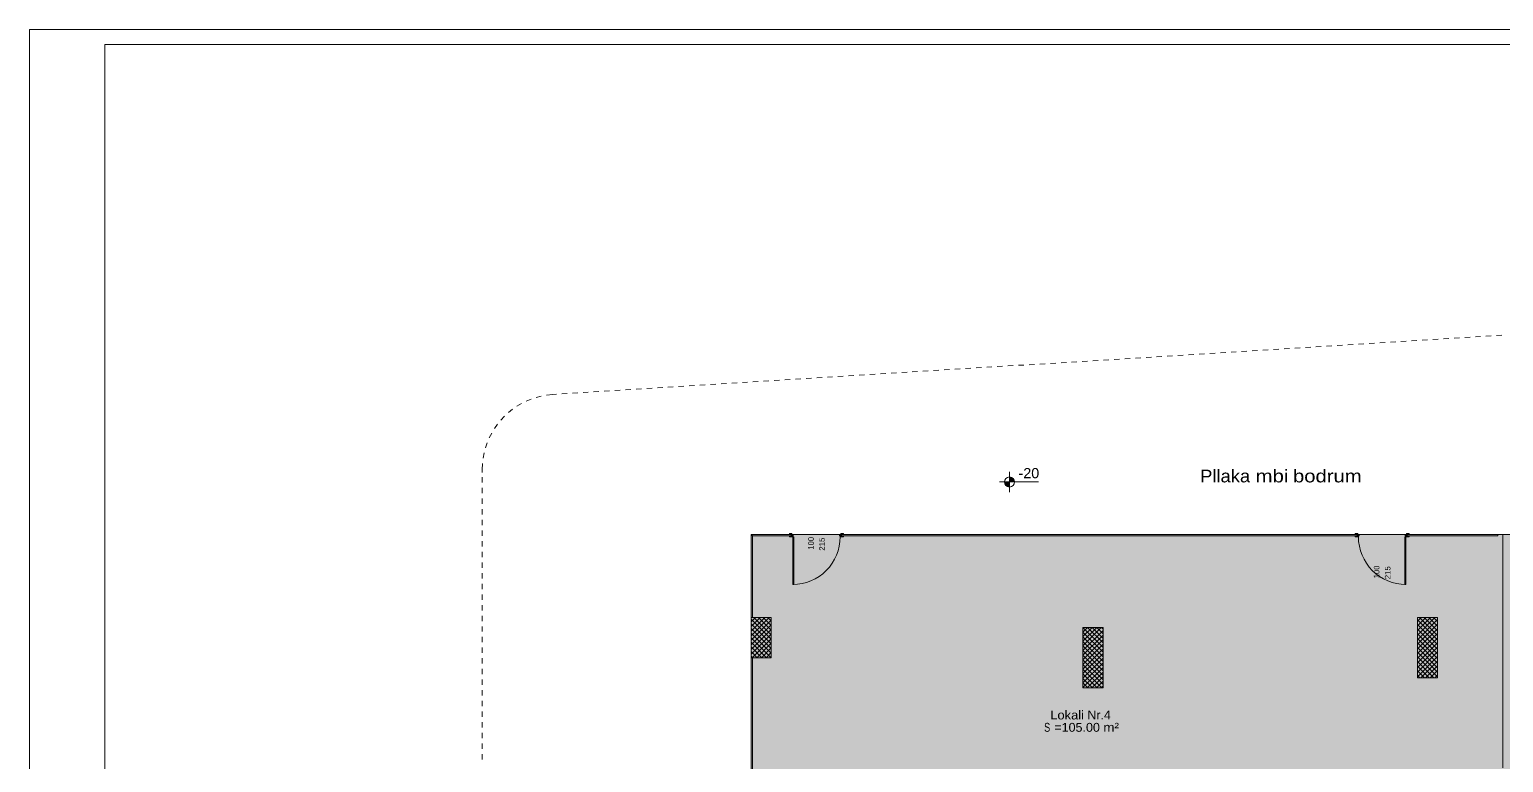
# Model space of a CAD drawing. Header units: metres. Extents: x 312 to 313.4, y 204 to 204.42.
# Drawn here: x 312.0033 to 312.3119, y 204.2648 to 204.4182 of the extents above; entities that cross this region are included whole.
import ezdxf

# ---------------------------------------------------------------- set-up
doc = ezdxf.new("R2010")
doc.units = ezdxf.units.M
for name, color, linetype, true_color in [('PDF_2D Drafting - General', 7, 'Continuous', 0x999999), ('PDF_A - Dimensionimi', 7, 'Continuous', 0x999999), ('PDF_A - Fleta', 7, 'Continuous', 0x6a6a6a), ('PDF_A - Muret', 7, 'Continuous', 0xaaaaaa), ('PDF_A - Ndertesa 1- Pllaka meskatit 28 cm', 7, 'Continuous', 0xaaaaaa), ('PDF_A - Shtyllat', 7, 'Continuous', 0x999999)]:
    doc.layers.add(name, color=color, linetype=linetype, true_color=true_color)
doc.styles.add('PDF Arial', font='arial.ttf')

# ---------------------------------------------------------------- blocks, each defined once
blk = doc.blocks.new('perdhesa')
at = {"layer": 'PDF_2D Drafting - General', "true_color": 0xfafafa, "transparency": 33554559}
blk.add_hatch(color=7, dxfattribs=at).paths.add_polyline_path([(-0.2008442411383839, 0.2557481571577398), (-0.2008442411383839, 0.1799600398549615), (-0.2876853659484482, 0.1799600398549615), (-0.2876853659484482, 0.1864840602407014), (-0.3603174851060658, 0.1864840602407014), (-0.3603174851060658, 0.2557481571577398)])
at = {"layer": 'PDF_A - Dimensionimi', "transparency": 33554559}
for points in [[(-0.3062203887688497, 0.266728473150323), (-0.3062203887688497, 0.2656758888200841), (-0.3066234003451882, 0.2657559872901345), (-0.306965390667699, 0.2659841818023949), (-0.3071934129251872, 0.2663256768924498), (-0.3072734037360192, 0.266728473150323)], [(-0.3062203887688497, 0.266728473150323), (-0.3062203887688497, 0.2677810790123942), (-0.3058183891893123, 0.2677009590105115), (-0.3054763773349123, 0.2674727860300834), (-0.3052483981411456, 0.2671312694081962), (-0.3051683857984813, 0.266728473150323)]]:
    blk.add_hatch(color=256, dxfattribs=at).paths.add_polyline_path(points)
at = {"layer": 'PDF_A - Muret', "true_color": 0xffffff, "transparency": 33554559}
for points in [[(-0.3518964659545532, 0.2557481571577398), (-0.3514754537543467, 0.2557481571577398), (-0.3514754537543467, 0.2554331677710877), (-0.3516014688876794, 0.2554331677710877), (-0.3516014688876794, 0.2552221772044163), (-0.3518964659545532, 0.2552221772044163)], [(-0.3417914410658227, 0.2557481571577398), (-0.3413704503973918, 0.2557481571577398), (-0.3413704503973918, 0.2552221772044163), (-0.3416644569993537, 0.2552221772044163), (-0.3416644569993537, 0.2554331677710877), (-0.3417914410658227, 0.2554331677710877)], [(-0.2330542905768311, 0.2557481571577398), (-0.2330542905768311, 0.2554331677710877), (-0.2331802949442476, 0.2554331677710877), (-0.2331802949442476, 0.2552221772044163), (-0.2334752812452621, 0.2552221772044163), (-0.2334752812452621, 0.2557481571577398)], [(-0.2229492226243792, 0.2557481571577398), (-0.2229492226243792, 0.2552221772044163), (-0.2232432615240896, 0.2552221772044163), (-0.2232432615240896, 0.2554331677710877), (-0.2233702563564748, 0.2554331677710877), (-0.2233702563564748, 0.2557481571577398)]]:
    blk.add_hatch(color=7, dxfattribs=at).paths.add_polyline_path(points)
at = {"layer": 'PDF_2D Drafting - General', "lineweight": 9}
for points in [[(-0.3603174851060658, 0.1864840602407014), (-0.3603174851060658, 0.2557481571577398)], [(-0.3603174851060658, 0.2557481571577398), (-0.2008442411383839, 0.2557481571577398)]]:
    blk.add_lwpolyline(points, dxfattribs=at)
at = {"layer": 'PDF_A - Dimensionimi', "lineweight": 5}
for points in [[(-0.3062203887688497, 0.264623175298766), (-0.3062203887688497, 0.2688337925337407)], [(-0.3083263971713563, 0.266728473150323), (-0.3041153923631441, 0.266728473150323)], [(-0.3041153923631441, 0.266728473150323), (-0.3001453935160043, 0.266728473150323)]]:
    blk.add_lwpolyline(points, dxfattribs=at)
blk.add_ellipse((-0.3062210030440156, 0.2667284913451908), major_axis=(2.152857981497906e-06, 0.001052808060874361), ratio=0.9998504838569432, dxfattribs=at)
at = {"layer": 'PDF_A - Fleta', "color": 253, "lineweight": 5, "true_color": 0x999999}
for points in [[(-0.5113703689986551, 0.3614137574045913), (0.0761951579027027, 0.3614137574045913)], [(-0.5113703689986551, -0.05530430357629257), (-0.5113703689986551, 0.3614137574045913)], [(-0.4955808857560555, 0.358255853690963), (0.0729901425082744, 0.358255853690963)], [(-0.4955808857560555, -0.05214631373524981), (-0.4955808857560555, 0.358255853690963)]]:
    blk.add_lwpolyline(points, dxfattribs=at)
at = {"layer": 'PDF_A - Muret', "lineweight": 18}
for points in [[(-0.3603174851060658, 0.2557481571577398), (-0.3600014729566396, 0.2557481571577398)], [(-0.3603174851060658, 0.2557481571577398), (-0.3603174851060658, 0.2383801389014479)], [(-0.3518964659545532, 0.2557481571577398), (-0.3600014729566396, 0.2557481571577398)], [(-0.3600014729566396, 0.2383801389014479), (-0.3600014729566396, 0.2554331677710877)], [(-0.3600014729566396, 0.2554331677710877), (-0.3518964659545532, 0.2554331677710877)], [(-0.3518964659545532, 0.2557481571577398), (-0.352285460298674, 0.2557481571577398)], [(-0.3518964659545532, 0.2557481571577398), (-0.352285460298674, 0.2557481571577398)], [(-0.3518964659545532, 0.2557481571577398), (-0.352285460298674, 0.2557481571577398)], [(-0.3518964659545532, 0.2554331677710877), (-0.352285460298674, 0.2554331677710877)], [(-0.3518964659545532, 0.2554331677710877), (-0.352285460298674, 0.2554331677710877)], [(-0.3518964659545532, 0.2554331677710877), (-0.352285460298674, 0.2554331677710877)], [(-0.3518964659545532, 0.2557481571577398), (-0.3518964659545532, 0.2554331677710877)], [(-0.3518964659545532, 0.2557481571577398), (-0.3518964659545532, 0.2554331677710877)], [(-0.3518964659545532, 0.2557481571577398), (-0.3518964659545532, 0.2554331677710877)], [(-0.3413704503973918, 0.2557481571577398), (-0.3409804332906106, 0.2557481571577398)], [(-0.3413704503973918, 0.2557481571577398), (-0.3413704503973918, 0.2554331677710877)], [(-0.2334752812452621, 0.2557481571577398), (-0.3413704503973918, 0.2557481571577398)], [(-0.3413704503973918, 0.2557481571577398), (-0.3413704503973918, 0.2554331677710877)], [(-0.3413704503973918, 0.2557481571577398), (-0.3413704503973918, 0.2554331677710877)], [(-0.3413704503973918, 0.2557481571577398), (-0.3409804332906106, 0.2557481571577398)], [(-0.3413704503973918, 0.2557481571577398), (-0.3409804332906106, 0.2557481571577398)], [(-0.3413704503973918, 0.2554331677710877), (-0.3409804332906106, 0.2554331677710877)], [(-0.3413704503973918, 0.2554331677710877), (-0.2334752812452621, 0.2554331677710877)], [(-0.3413704503973918, 0.2554331677710877), (-0.3409804332906106, 0.2554331677710877)], [(-0.3413704503973918, 0.2554331677710877), (-0.3409804332906106, 0.2554331677710877)], [(-0.2334752812452621, 0.2557481571577398), (-0.2338642755893261, 0.2557481571577398)], [(-0.2334752812452621, 0.2557481571577398), (-0.2338642755893261, 0.2557481571577398)], [(-0.2334752812452621, 0.2557481571577398), (-0.2338642755893261, 0.2557481571577398)], [(-0.2334752812452621, 0.2554331677710877), (-0.2338642755893261, 0.2554331677710877)], [(-0.2334752812452621, 0.2554331677710877), (-0.2338642755893261, 0.2554331677710877)], [(-0.2334752812452621, 0.2554331677710877), (-0.2338642755893261, 0.2554331677710877)], [(-0.2334752812452621, 0.2557481571577398), (-0.2334752812452621, 0.2554331677710877)], [(-0.2334752812452621, 0.2557481571577398), (-0.2334752812452621, 0.2554331677710877)], [(-0.2334752812452621, 0.2557481571577398), (-0.2334752812452621, 0.2554331677710877)], [(-0.2229492226243792, 0.2557481571577398), (-0.2225592378153465, 0.2557481571577398)], [(-0.2229492226243792, 0.2557481571577398), (-0.2229492226243792, 0.2554331677710877)], [(-0.2040022309793699, 0.2557481571577398), (-0.2229492226243792, 0.2557481571577398)], [(-0.2229492226243792, 0.2557481571577398), (-0.2229492226243792, 0.2554331677710877)], [(-0.2229492226243792, 0.2557481571577398), (-0.2229492226243792, 0.2554331677710877)], [(-0.2229492226243792, 0.2557481571577398), (-0.2225592378153465, 0.2557481571577398)], [(-0.2229492226243792, 0.2557481571577398), (-0.2225592378153465, 0.2557481571577398)], [(-0.2229492226243792, 0.2554331677710877), (-0.2225592378153465, 0.2554331677710877)], [(-0.2229492226243792, 0.2554331677710877), (-0.2040022309793699, 0.2554331677710877)], [(-0.2229492226243792, 0.2554331677710877), (-0.2225592378153465, 0.2554331677710877)], [(-0.2229492226243792, 0.2554331677710877), (-0.2225592378153465, 0.2554331677710877)], [(-0.2040022309793699, 0.2554331677710877), (-0.2040022309793699, 0.2557481571577398)], [(-0.2029502064771691, 0.2557481571577398), (-0.2029502064771691, 0.2069070815148564)], [(-0.2008442411383839, 0.2557481571577398), (-0.2029502064771691, 0.2557481571577398)], [(-0.3603174851060658, 0.2299591197499922), (-0.3603174851060658, 0.200169077635735)], [(-0.3600014729566396, 0.200169077635735), (-0.3600014729566396, 0.2299591197499922)]]:
    blk.add_lwpolyline(points, dxfattribs=at)
at = {"layer": 'PDF_A - Muret', "lineweight": 13}
for points in [[(-0.351759469579406, 0.2559481664825682), (-0.352285460298674, 0.2559481664825682)], [(-0.352285460298674, 0.2559481664825682), (-0.352285460298674, 0.2557481571577398)], [(-0.352285460298674, 0.2557481571577398), (-0.351759469579406, 0.2557481571577398)], [(-0.351759469579406, 0.2554331677710877), (-0.352285460298674, 0.2554331677710877)], [(-0.352285460298674, 0.2554331677710877), (-0.352285460298674, 0.2552331584462593)], [(-0.352285460298674, 0.2552331584462593), (-0.351759469579406, 0.2552331584462593)], [(-0.3518964659545532, 0.2557481571577398), (-0.3518964659545532, 0.2552221772044163)], [(-0.3514754537543467, 0.2557481571577398), (-0.3518964659545532, 0.2557481571577398)], [(-0.3518964659545532, 0.2552221772044163), (-0.3516014688876794, 0.2552221772044163)], [(-0.351759469579406, 0.2557481571577398), (-0.351759469579406, 0.2559481664825682)], [(-0.351759469579406, 0.2552331584462593), (-0.351759469579406, 0.2554331677710877)], [(-0.3516014688876794, 0.2552221772044163), (-0.3516014688876794, 0.2554331677710877)], [(-0.3516014688876794, 0.2554331677710877), (-0.3514754537543467, 0.2554331677710877)], [(-0.3516014688876794, 0.2541691407053861), (-0.3516014688876794, 0.2552221772044163)], [(-0.3516014688876794, 0.2552221772044163), (-0.3513914580200321, 0.2552221772044163)], [(-0.3516014688876794, 0.2463381372195954), (-0.3516014688876794, 0.2541691407053861)], [(-0.3516014688876794, 0.2541691407053861), (-0.3514964580708693, 0.2541691407053861)], [(-0.3513914580200321, 0.2541691407053861), (-0.3516014688876794, 0.2541691407053861)], [(-0.3514964580708693, 0.2541691407053861), (-0.3514964580708693, 0.2463381372195954)], [(-0.3514964580708693, 0.2463381372195954), (-0.3514964580708693, 0.2541691407053861)], [(-0.3514964580708693, 0.2541691407053861), (-0.3513914580200321, 0.2541691407053861)], [(-0.3514964580708693, 0.2463381372195954), (-0.3514964580708693, 0.2541691407053861)], [(-0.3514754537543467, 0.2554331677710877), (-0.3514754537543467, 0.2557481571577398)], [(-0.3513914580200321, 0.2552221772044163), (-0.3513914580200321, 0.2541691407053861)], [(-0.3513914580200321, 0.2541691407053861), (-0.3513914580200321, 0.2463381372195954)], [(-0.3417914410658227, 0.2557481571577398), (-0.3417914410658227, 0.2554331677710877)], [(-0.3413704503973918, 0.2557481571577398), (-0.3417914410658227, 0.2557481571577398)], [(-0.3417914410658227, 0.2554331677710877), (-0.3416644569993537, 0.2554331677710877)], [(-0.3416644569993537, 0.2554331677710877), (-0.3416644569993537, 0.2552221772044163)], [(-0.3416644569993537, 0.2552221772044163), (-0.3413704503973918, 0.2552221772044163)], [(-0.3409804332906106, 0.2559481664825682), (-0.3415064347757948, 0.2559481664825682)], [(-0.3415064347757948, 0.2559481664825682), (-0.3415064347757948, 0.2557481571577398)], [(-0.3415064347757948, 0.2557481571577398), (-0.3409804332906106, 0.2557481571577398)], [(-0.3409804332906106, 0.2554331677710877), (-0.3415064347757948, 0.2554331677710877)], [(-0.3415064347757948, 0.2554331677710877), (-0.3415064347757948, 0.2552331584462593)], [(-0.3415064347757948, 0.2552331584462593), (-0.3409804332906106, 0.2552331584462593)], [(-0.3413704503973918, 0.2552221772044163), (-0.3413704503973918, 0.2557481571577398)], [(-0.3409804332906106, 0.2557481571577398), (-0.3409804332906106, 0.2559481664825682)], [(-0.3409804332906106, 0.2552331584462593), (-0.3409804332906106, 0.2554331677710877)], [(-0.2338642755893261, 0.2557481571577398), (-0.2338642755893261, 0.2559481664825682)], [(-0.2338642755893261, 0.2559481664825682), (-0.2333383171678065, 0.2559481664825682)], [(-0.2333383171678065, 0.2557481571577398), (-0.2338642755893261, 0.2557481571577398)], [(-0.2338642755893261, 0.2552331584462593), (-0.2338642755893261, 0.2554331677710877)], [(-0.2338642755893261, 0.2554331677710877), (-0.2333383171678065, 0.2554331677710877)], [(-0.2333383171678065, 0.2552331584462593), (-0.2338642755893261, 0.2552331584462593)], [(-0.2334752812452621, 0.2552221772044163), (-0.2334752812452621, 0.2557481571577398)], [(-0.2334752812452621, 0.2557481571577398), (-0.2330542905768311, 0.2557481571577398)], [(-0.2331802949442476, 0.2552221772044163), (-0.2334752812452621, 0.2552221772044163)], [(-0.2333383171678065, 0.2559481664825682), (-0.2333383171678065, 0.2557481571577398)], [(-0.2333383171678065, 0.2554331677710877), (-0.2333383171678065, 0.2552331584462593)], [(-0.2330542905768311, 0.2554331677710877), (-0.2331802949442476, 0.2554331677710877)], [(-0.2331802949442476, 0.2554331677710877), (-0.2331802949442476, 0.2552221772044163)], [(-0.2330542905768311, 0.2557481571577398), (-0.2330542905768311, 0.2554331677710877)], [(-0.2234542736226217, 0.2552221772044163), (-0.2234542736226217, 0.2541691407053861)], [(-0.2232432615240896, 0.2552221772044163), (-0.2234542736226217, 0.2552221772044163)], [(-0.2233492628058684, 0.2541691407053861), (-0.2234542736226217, 0.2541691407053861)], [(-0.2234542736226217, 0.2541691407053861), (-0.2234542736226217, 0.2463381372195954)], [(-0.2234542736226217, 0.2541691407053861), (-0.2232432615240896, 0.2541691407053861)], [(-0.2233702563564748, 0.2554331677710877), (-0.2233702563564748, 0.2557481571577398)], [(-0.2233702563564748, 0.2557481571577398), (-0.2229492226243792, 0.2557481571577398)], [(-0.2232432615240896, 0.2554331677710877), (-0.2233702563564748, 0.2554331677710877)], [(-0.2232432615240896, 0.2541691407053861), (-0.2233492628058684, 0.2541691407053861)], [(-0.2233492628058684, 0.2541691407053861), (-0.2233492628058684, 0.2463381372195954)], [(-0.2233492628058684, 0.2463381372195954), (-0.2233492628058684, 0.2541691407053861)], [(-0.2233492628058684, 0.2463381372195954), (-0.2233492628058684, 0.2541691407053861)], [(-0.2232432615240896, 0.2552221772044163), (-0.2232432615240896, 0.2554331677710877)], [(-0.2229492226243792, 0.2552221772044163), (-0.2232432615240896, 0.2552221772044163)], [(-0.2232432615240896, 0.2541691407053861), (-0.2232432615240896, 0.2552221772044163)], [(-0.2232432615240896, 0.2463381372195954), (-0.2232432615240896, 0.2541691407053861)], [(-0.2230852393005307, 0.2559481664825682), (-0.2225592378153465, 0.2559481664825682)], [(-0.2230852393005307, 0.2557481571577398), (-0.2230852393005307, 0.2559481664825682)], [(-0.2225592378153465, 0.2557481571577398), (-0.2230852393005307, 0.2557481571577398)], [(-0.2230852393005307, 0.2554331677710877), (-0.2225592378153465, 0.2554331677710877)], [(-0.2230852393005307, 0.2552331584462593), (-0.2230852393005307, 0.2554331677710877)], [(-0.2225592378153465, 0.2552331584462593), (-0.2230852393005307, 0.2552331584462593)], [(-0.2229492226243792, 0.2557481571577398), (-0.2229492226243792, 0.2552221772044163)], [(-0.2225592378153465, 0.2559481664825682), (-0.2225592378153465, 0.2557481571577398)], [(-0.2225592378153465, 0.2554331677710877), (-0.2225592378153465, 0.2552331584462593)], [(-0.3514964580708693, 0.2463381372195954), (-0.3516014688876794, 0.2463381372195954)], [(-0.3516014688876794, 0.2452851437842583), (-0.3516014688876794, 0.2463381372195954)], [(-0.3516014688876794, 0.2463381372195954), (-0.3513914580200321, 0.2463381372195954)], [(-0.3513914580200321, 0.2452851437842583), (-0.3516014688876794, 0.2452851437842583)], [(-0.3513914580200321, 0.2463381372195954), (-0.3514964580708693, 0.2463381372195954)], [(-0.3513914580200321, 0.2463381372195954), (-0.3513914580200321, 0.2452851437842583)], [(-0.2234542736226217, 0.2463381372195954), (-0.2233492628058684, 0.2463381372195954)], [(-0.2232432615240896, 0.2463381372195954), (-0.2234542736226217, 0.2463381372195954)], [(-0.2234542736226217, 0.2463381372195954), (-0.2234542736226217, 0.2452851437842583)], [(-0.2234542736226217, 0.2452851437842583), (-0.2232432615240896, 0.2452851437842583)], [(-0.2233492628058684, 0.2463381372195954), (-0.2232432615240896, 0.2463381372195954)], [(-0.2232432615240896, 0.2452851437842583), (-0.2232432615240896, 0.2463381372195954)]]:
    blk.add_lwpolyline(points, dxfattribs=at)
for centre, radius, start, end in [((-0.3515997081310047, 0.2552203927410517), 0.009936053325630079, 269.989845858499, 0.01029085401780037), ((-0.2232450336501302, 0.2552204055261029), 0.009936064832283419, 179.989782886795, 270.0102196948343)]:
    blk.add_arc(centre, radius, start, end, dxfattribs=at)
at = {"layer": 'PDF_A - Muret', "color": 151, "true_color": 0x80c2ff, "transparency": 33554559}
for points in [[(-0.3603174851060658, 0.2557481571577398), (-0.3600014729566396, 0.2557481571577398), (-0.3600014729566396, 0.2554331677710877)], [(-0.3603174851060658, 0.2554331677710877), (-0.3603174851060658, 0.2557481571577398), (-0.3600014729566396, 0.2554331677710877)], [(-0.3603174851060658, 0.2554331677710877), (-0.3600014729566396, 0.2554331677710877), (-0.3603174851060658, 0.2383801389014479), (-0.3600014729566396, 0.2383801389014479)], [(-0.3600014729566396, 0.2554331677710877), (-0.3600014729566396, 0.2557481571577398), (-0.3518964659545532, 0.2554331677710877), (-0.3518964659545532, 0.2557481571577398)], [(-0.3413704503973918, 0.2557481571577398), (-0.2334752812452621, 0.2557481571577398), (-0.3413704503973918, 0.2554331677710877), (-0.2334752812452621, 0.2554331677710877)], [(-0.2040022309793699, 0.2557481571577398), (-0.2040022309793699, 0.2554331677710877), (-0.2229492226243792, 0.2557481571577398), (-0.2229492226243792, 0.2554331677710877)], [(-0.3600014729566396, 0.2299591197499922), (-0.3600014729566396, 0.200169077635735), (-0.3603174851060658, 0.2299591197499922), (-0.3603174851060658, 0.200169077635735)]]:
    blk.add_solid(points, dxfattribs=at)
at = {"layer": 'PDF_A - Muret', "color": 7, "true_color": 0xffffff, "transparency": 33554559}
for points in [[(-0.351759469579406, 0.2559481664825682), (-0.351759469579406, 0.2557481571577398), (-0.352285460298674, 0.2559481664825682), (-0.352285460298674, 0.2557481571577398)], [(-0.351759469579406, 0.2554331677710877), (-0.351759469579406, 0.2552331584462593), (-0.352285460298674, 0.2554331677710877), (-0.352285460298674, 0.2552331584462593)], [(-0.3513914580200321, 0.2552221772044163), (-0.3513914580200321, 0.2541691407053861), (-0.3516014688876794, 0.2552221772044163), (-0.3516014688876794, 0.2541691407053861)], [(-0.3516014688876794, 0.2463381372195954), (-0.3516014688876794, 0.2541691407053861), (-0.3514964580708693, 0.2463381372195954), (-0.3514964580708693, 0.2541691407053861)], [(-0.3514964580708693, 0.2463381372195954), (-0.3514964580708693, 0.2541691407053861), (-0.3513914580200321, 0.2463381372195954), (-0.3513914580200321, 0.2541691407053861)], [(-0.3415074360066797, 0.2557481571577398), (-0.3415074360066797, 0.2559481664825682), (-0.3409804332906106, 0.2557481571577398), (-0.3409804332906106, 0.2559481664825682)], [(-0.3415074360066797, 0.2552331584462593), (-0.3415074360066797, 0.2554331677710877), (-0.3409804332906106, 0.2552331584462593), (-0.3409804332906106, 0.2554331677710877)], [(-0.2333383171678065, 0.2557481571577398), (-0.2338642755893261, 0.2557481571577398), (-0.2333383171678065, 0.2559481664825682), (-0.2338642755893261, 0.2559481664825682)], [(-0.2333383171678065, 0.2552331584462593), (-0.2338642755893261, 0.2552331584462593), (-0.2333383171678065, 0.2554331677710877), (-0.2338642755893261, 0.2554331677710877)], [(-0.2234542736226217, 0.2552221772044163), (-0.2232432615240896, 0.2552221772044163), (-0.2234542736226217, 0.2541691407053861), (-0.2232432615240896, 0.2541691407053861)], [(-0.2233492628058684, 0.2463381372195954), (-0.2234542736226217, 0.2463381372195954), (-0.2233492628058684, 0.2541691407053861), (-0.2234542736226217, 0.2541691407053861)], [(-0.2232432615240896, 0.2463381372195954), (-0.2233492628058684, 0.2463381372195954), (-0.2232432615240896, 0.2541691407053861), (-0.2233492628058684, 0.2541691407053861)], [(-0.2230852393005307, 0.2559481664825682), (-0.2225592378153465, 0.2559481664825682), (-0.2230852393005307, 0.2557481571577398), (-0.2225592378153465, 0.2557481571577398)], [(-0.2230852393005307, 0.2554331677710877), (-0.2225592378153465, 0.2554331677710877), (-0.2230852393005307, 0.2552331584462593), (-0.2225592378153465, 0.2552331584462593)], [(-0.3516014688876794, 0.2452851437842583), (-0.3516014688876794, 0.2463381372195954), (-0.3513914580200321, 0.2452851437842583), (-0.3513914580200321, 0.2463381372195954)], [(-0.2232432615240896, 0.2452851437842583), (-0.2234542736226217, 0.2452851437842583), (-0.2232432615240896, 0.2463381372195954), (-0.2234542736226217, 0.2463381372195954)]]:
    blk.add_solid(points, dxfattribs=at)
at = {"layer": 'PDF_A - Muret', "color": 254, "true_color": 0xcccccc, "transparency": 33554559}
blk.add_solid([(-0.2008442411383839, 0.1310479737132084), (-0.2029502064771691, 0.1310479737132084), (-0.2008442411383839, 0.2557481571577398), (-0.2029502064771691, 0.2557481571577398)], dxfattribs=at)
at = {"layer": 'PDF_A - Ndertesa 1- Pllaka meskatit 28 cm', "lineweight": 9}
for points in [[(-0.2209362533318426, 0.2963352146528564), (-0.2220482655591809, 0.2962659251699051)], [(-0.2187122504089416, 0.2964739228098665), (-0.219824284168169, 0.2964045256676684)], [(-0.2164882474860406, 0.2966125233076582), (-0.2176002597133788, 0.2965432338246785)], [(-0.2142642876268042, 0.2967511238054215), (-0.2153762567904778, 0.2966818343224702)], [(-0.2120412536369827, 0.2968898319624316), (-0.2131532443325455, 0.2968205209476196)], [(-0.2098172507140816, 0.2970284109283625), (-0.2109292198777553, 0.2969591214454113)], [(-0.2075932477911806, 0.2971670329579865), (-0.2087052384867434, 0.2970977219431745)], [(-0.2053692233364472, 0.2973057195831643), (-0.2064812355638423, 0.2972364085683523)], [(-0.2031462108785149, 0.2974443200809276), (-0.2042582446376855, 0.2973750305979763)], [(-0.2720823347052601, 0.2931466065257098), (-0.2731943469326552, 0.2930773170427301)], [(-0.2698583317823591, 0.2932853146827199), (-0.270970322477865, 0.2932159175405218)], [(-0.2676353408562591, 0.2934239367123155), (-0.2687463410867963, 0.2933546041656712)], [(-0.265411337933358, 0.2935625156782464), (-0.266523328628864, 0.2934932261952952)], [(-0.263187335010457, 0.2937012238352565), (-0.2642993257059629, 0.2936318266930584)], [(-0.2609633320874991, 0.2938398028011875), (-0.2620753227830619, 0.2937705133182362)], [(-0.2587393291645981, 0.2939784248308115), (-0.2598513198601609, 0.2939091138159995)], [(-0.2565162951748334, 0.2941171329878216), (-0.2576283289340608, 0.2940478219730096)], [(-0.2542923137837647, 0.2942557119537526), (-0.2554043260111598, 0.2941864224708013)], [(-0.252068332392696, 0.2943943339833766), (-0.2531803230882588, 0.2943250229685646)], [(-0.249844329469795, 0.2945330206085544), (-0.2509562986334686, 0.2944637311255747)], [(-0.2476212954799735, 0.2946716211063176), (-0.2487333292392009, 0.2946023316233664)], [(-0.2453972925570724, 0.2948102216040809), (-0.2465092832526352, 0.2947409105892689)], [(-0.2431733111660037, 0.294948929761091), (-0.2442852803297342, 0.294879618746279)], [(-0.240949265179438, 0.2950875302588827), (-0.2420612774068331, 0.2950182192440707)], [(-0.2387262957851704, 0.2952261307566459), (-0.2398383295443978, 0.2951568197418339)], [(-0.2365022928622693, 0.2953648173818237), (-0.2376142835577753, 0.2952955278988441)], [(-0.2342783114712006, 0.295503417879587), (-0.2353902591030419, 0.2954341283966357)], [(-0.2320542870164672, 0.2956421260365971), (-0.2331662777119732, 0.295572728894399)], [(-0.2298312960903672, 0.2957807265343888), (-0.2309432652540409, 0.2957114155195768)], [(-0.2276072931674662, 0.2959193270321521), (-0.2287192623311398, 0.2958500160173401)], [(-0.2253832471808437, 0.2960580136573299), (-0.2264952594082388, 0.2959886165151318)], [(-0.2231592442579426, 0.2961966356869254), (-0.2242712780171701, 0.2961273246721419)], [(-0.3210054036207453, 0.2900967065555449), (-0.3221164253831716, 0.2900273094133468)], [(-0.3187814006978442, 0.2902353070533081), (-0.3198934129251825, 0.2901660175703569)], [(-0.3165573977749432, 0.2903739075510998), (-0.3176694315341138, 0.2903046180681201)], [(-0.3143333948519853, 0.2905126157081099), (-0.3154454286112127, 0.2904432185659118)], [(-0.312110382394053, 0.2906512162058732), (-0.3132214256883117, 0.2905819267229219)], [(-0.3098863794711519, 0.2907898167036365), (-0.310998391698547, 0.2907205056888245)], [(-0.3076623980800832, 0.2909285033288143), (-0.308774388775646, 0.2908591061866161)], [(-0.3054383736253499, 0.2910671253584383), (-0.3065503858526881, 0.2909978143436263)], [(-0.3032154042310822, 0.2912057043243692), (-0.3043263829297871, 0.2911364148413895)], [(-0.3009913797763488, 0.2913444124813793), (-0.3021033920036871, 0.2912751014665673)], [(-0.2987673768534478, 0.2914830129791426), (-0.299879389080786, 0.2914137234961913)], [(-0.2965433739304899, 0.2916216134769343), (-0.297655386157885, 0.2915523239939546)], [(-0.2943203614725576, 0.2917603216339444), (-0.295431383234984, 0.2916910106191324)], [(-0.2920963585496565, 0.2918989221317076), (-0.2932083707770516, 0.2918296111168956)], [(-0.2898723556267555, 0.2920375010976386), (-0.2909843463222614, 0.2919682116146873)], [(-0.2876483742356868, 0.2921762092546487), (-0.2887603649311927, 0.292106919771669)], [(-0.2854253617777545, 0.2923148312842727), (-0.2865363404764594, 0.2922455202694607)], [(-0.2832013588548534, 0.2924534102502037), (-0.2843133710821917, 0.292384120767224)], [(-0.2809773559319524, 0.2925921184072138), (-0.2820893466274583, 0.2925228289242341)], [(-0.2787533530089945, 0.2927306973731447), (-0.2798653652363896, 0.2926614294220258)], [(-0.2765303405510622, 0.2928694055301548), (-0.2776413407816563, 0.2928000083879567)], [(-0.2743063376281611, 0.2930080275597788), (-0.2754183498555562, 0.2929387165449668)], [(-0.3699274928371779, 0.2870466989261331), (-0.3710394835326838, 0.2869774094431818)], [(-0.3677034899142768, 0.2871852994239248), (-0.3688154913756989, 0.2871160099409451)], [(-0.3654804666903715, 0.2873240075809349), (-0.3665924896836827, 0.2872546104387368)], [(-0.3632564852993028, 0.2874626080786982), (-0.3643684867607817, 0.2873933185957469)], [(-0.3610324608445694, 0.2876012085764899), (-0.3621444838378807, 0.2875319190935102)], [(-0.3588084579216684, 0.2877399167335), (-0.3599204809149796, 0.2876704980594411)], [(-0.3565854669955684, 0.2878784956994309), (-0.3576974792229635, 0.2878092062164512)], [(-0.3543614640726673, 0.2880171177290265), (-0.3554734655340894, 0.2879478282460752)], [(-0.3521374611497663, 0.2881558258860366), (-0.3532494733771046, 0.2880864072120062)], [(-0.3499134689927814, 0.2882944048519676), (-0.3510254596882874, 0.2882251153690163)], [(-0.3476904457688761, 0.2884330268815916), (-0.3488014567653863, 0.2883637158667796)], [(-0.3454664428459751, 0.2885717135067694), (-0.346578444307454, 0.2885024024919574)], [(-0.3432424614549063, 0.2887103140045326), (-0.344354441384553, 0.2886410029897206)], [(-0.341018437000173, 0.2888489145023243), (-0.3421304384616519, 0.2887796034875123)], [(-0.338795446074073, 0.2889876011274737), (-0.3399064355387509, 0.2889183116445224)], [(-0.3365714431511719, 0.2891262231570977), (-0.337683444612594, 0.2890569121422857)], [(-0.3343474402282709, 0.2892648236548894), (-0.335459441689693, 0.2891955126400774)], [(-0.3321234373053699, 0.2894035102800387), (-0.3332354495327081, 0.2893342207970875)], [(-0.3299004248473807, 0.289542110777802), (-0.3310114250779748, 0.2894728212948507)], [(-0.3276764219244797, 0.2896807112755937), (-0.3287884126200424, 0.289611421792614)], [(-0.3254524190015786, 0.2898194194326038), (-0.3265644312289737, 0.2897501084177918)], [(-0.3232284160786776, 0.2899580199303671), (-0.3243404067741835, 0.2898887089155551)], [(-0.4063625535501956, 0.2840722034834471), (-0.4073865543538204, 0.283633104531873)], [(-0.4042295442118302, 0.2847050029286891), (-0.4053035311977737, 0.284410016627703)], [(-0.4018265362806233, 0.2850580175567927), (-0.4031315384507934, 0.284886214951257)], [(-0.4010605408311676, 0.2851057967248209), (-0.4018265362806233, 0.2850580175567927)], [(-0.3988365379082666, 0.2852443972225842), (-0.3999485393696887, 0.2851751077396329)], [(-0.3966125242193925, 0.2853831053795943), (-0.3977245256808715, 0.2853137082373962)], [(-0.3943885320624076, 0.2855217058773576), (-0.3955005335238866, 0.2854524163944063)], [(-0.3921655303703915, 0.2856603063751493), (-0.3932775210659543, 0.2855909953603373)], [(-0.3899415274474904, 0.2857989930002987), (-0.3910535181430532, 0.2857297035173474)], [(-0.3877175137586732, 0.2859376150299227), (-0.3888295152200953, 0.2858683040151107)], [(-0.3854935108357722, 0.2860762155277143), (-0.3866055122971943, 0.2860069045129023)], [(-0.383270509143756, 0.2862149021528637), (-0.3843825106051781, 0.2861456126699125)], [(-0.3810465062207982, 0.2863535026506554), (-0.3821585076822771, 0.2862842131676757)], [(-0.3788225032978971, 0.2864921246802794), (-0.3799345047593761, 0.2864228136654674)], [(-0.3765985003749961, 0.2866308113054288), (-0.377710501836475, 0.2865615218224775)], [(-0.3743754986829799, 0.2867693902713597), (-0.3754874893784859, 0.28670010078838)], [(-0.3721514957600789, 0.2869080123009837), (-0.3732634972215578, 0.2868387012861717)], [(-0.4102575569749547, 0.2819442971927515), (-0.4111245475518217, 0.2812442968536573)], [(-0.4083855566833563, 0.2831457957753685), (-0.4093395574530518, 0.2825708954661366)], [(-0.4134055560390948, 0.278816688787515), (-0.4140505640414744, 0.2779081955760034)], [(-0.4119425531771981, 0.280491608085498), (-0.4127055556999721, 0.2796796852067871)], [(-0.4155571688930877, 0.2749372959517018), (-0.4159316615383659, 0.2738880921214104)], [(-0.4146185633937876, 0.2769528921295432), (-0.4151329592135653, 0.2759647956804372)], [(-0.4162029520419424, 0.2728097772342437), (-0.4164305651943323, 0.2717192753218001)], [(-0.4165431659871501, 0.2706128829064482), (-0.4166333628933216, 0.2692991818701955)], [(-0.4166333628933216, 0.2692991818701955), (-0.4166333628933216, 0.2687237863284793)], [(-0.4166333628933216, 0.2677124785485319), (-0.4166333628933216, 0.266598356200177)], [(-0.4166333628933216, 0.2654843845747337), (-0.4166333628933216, 0.2643703698856257)], [(-0.4166333628933216, 0.2632562690691032), (-0.4166333628933216, 0.2621421682525806)], [(-0.4166333628933216, 0.261028175095305), (-0.4166333628933216, 0.2599141819380293)], [(-0.4166333628933216, 0.2588001672488929), (-0.4166333628933216, 0.2576861525597565)], [(-0.4166333628933216, 0.2565721594024808), (-0.4166333628933216, 0.2554581662452051)], [(-0.4166333628933216, 0.2543441515560687), (-0.4166333628933216, 0.2532301368669607)], [(-0.3603174851060658, 0.2551731707211218), (-0.3603174851060658, 0.2557481571577398)], [(-0.3603174851060658, 0.2557481571577398), (-0.3594354760660963, 0.2557481571577398)], [(-0.3603174851060658, 0.2530561595449115), (-0.3603174851060658, 0.2541701527021871)], [(-0.3583214721428476, 0.2557481571577398), (-0.3572074789855719, 0.2557481571577398)], [(-0.3560934750623801, 0.2557481571577398), (-0.3549794603732721, 0.2557481571577398)], [(-0.3538654779819126, 0.2557481571577398), (-0.3527514740586639, 0.2557481571577398)], [(-0.3516374593695559, 0.2557481571577398), (-0.3505234554463641, 0.2557481571577398)], [(-0.3494094622890884, 0.2557481571577398), (-0.3482954583658966, 0.2557481571577398)], [(-0.3471814652085641, 0.2557481571577398), (-0.3460674612853722, 0.2557481571577398)], [(-0.3449534573621804, 0.2557481571577398), (-0.3438394426730724, 0.2557481571577398)], [(-0.3427254602817129, 0.2557481571577398), (-0.3416114455925481, 0.2557481571577398)], [(-0.3404974416693562, 0.2557481571577398), (-0.3393834485120806, 0.2557481571577398)], [(-0.3382694445888887, 0.2557481571577398), (-0.3371554406656969, 0.2557481571577398)], [(-0.3360414259765321, 0.2557481571577398), (-0.3349274435851726, 0.2557481571577398)], [(-0.3338134504278969, 0.2557481571577398), (-0.3326994357387889, 0.2557481571577398)], [(-0.3315854210496809, 0.2557481571577398), (-0.3304714278923484, 0.2557481571577398)], [(-0.3293564227382717, 0.2557481571577398), (-0.328242429580996, 0.2557481571577398)], [(-0.327128414891888, 0.2557481571577398), (-0.3260144217346124, 0.2557481571577398)], [(-0.3249004285773367, 0.2557481571577398), (-0.3237864138881719, 0.2557481571577398)], [(-0.3226724207308962, 0.2557481571577398), (-0.3215584060417882, 0.2557481571577398)], [(-0.3204444128845125, 0.2557481571577398), (-0.3193303981954045, 0.2557481571577398)], [(-0.3182164265699612, 0.2557481571577398), (-0.3171024118807964, 0.2557481571577398)], [(-0.3159883971916884, 0.2557481571577398), (-0.3148744040344127, 0.2557481571577398)], [(-0.313760410877137, 0.2557481571577398), (-0.312646396188029, 0.2557481571577398)], [(-0.3115323814988642, 0.2557481571577398), (-0.3104184098734208, 0.2557481571577398)], [(-0.3093043951843129, 0.2557481571577398), (-0.3081903804952049, 0.2557481571577398)], [(-0.3070763873379292, 0.2557481571577398), (-0.3059623941805967, 0.2557481571577398)], [(-0.3048483794914887, 0.2557481571577398), (-0.303734386334213, 0.2557481571577398)], [(-0.3026203931769373, 0.2557481571577398), (-0.3015063784878294, 0.2557481571577398)], [(-0.3003923853305537, 0.2557481571577398), (-0.2992783706413888, 0.2557481571577398)], [(-0.2981643774841132, 0.2557481571577398), (-0.2970493723300365, 0.2557481571577398)], [(-0.2959353791727608, 0.2557481571577398), (-0.2948213860154851, 0.2557481571577398)], [(-0.2937073713263771, 0.2557481571577398), (-0.2925933781690446, 0.2557481571577398)], [(-0.2914793634799366, 0.2557481571577398), (-0.290365370322661, 0.2557481571577398)], [(-0.2892513771653853, 0.2557481571577398), (-0.2881373624762773, 0.2557481571577398)], [(-0.2870233693189448, 0.2557481571577398), (-0.2859093546298368, 0.2557481571577398)], [(-0.2847953614725611, 0.2557481571577398), (-0.2836813683152855, 0.2557481571577398)], [(-0.2825673536261775, 0.2557481571577398), (-0.2814533604688449, 0.2557481571577398)], [(-0.280339345779737, 0.2557481571577398), (-0.2792253526224613, 0.2557481571577398)], [(-0.2781113379333533, 0.2557481571577398), (-0.2769973447760776, 0.2557481571577398)], [(-0.275883351618802, 0.2557481571577398), (-0.2747693369296371, 0.2557481571577398)], [(-0.2736553437723614, 0.2557481571577398), (-0.2725413290832535, 0.2557481571577398)], [(-0.2714273359259778, 0.2557481571577398), (-0.2703133427687021, 0.2557481571577398)], [(-0.2691993496113696, 0.2557481571577398), (-0.2680853349222616, 0.2557481571577398)], [(-0.2669713202331536, 0.2557481571577398), (-0.2658563150790769, 0.2557481571577398)], [(-0.2647423434536336, 0.2557481571577398), (-0.2636283287645256, 0.2557481571577398)], [(-0.2625143140753607, 0.2557481571577398), (-0.2614003209180851, 0.2557481571577398)], [(-0.2602863062289771, 0.2557481571577398), (-0.2591723130717014, 0.2557481571577398)], [(-0.2580583199144257, 0.2557481571577398), (-0.2569443052252609, 0.2557481571577398)], [(-0.2558303120679852, 0.2557481571577398), (-0.2547162973788772, 0.2557481571577398)], [(-0.2536023257534339, 0.2557481571577398), (-0.2524883110643259, 0.2557481571577398)], [(-0.2513743179070502, 0.2557481571577398), (-0.2502603032178854, 0.2557481571577398)], [(-0.2491462885287774, 0.2557481571577398), (-0.2480322953715017, 0.2557481571577398)], [(-0.2469182806823369, 0.2557481571577398), (-0.2458043305887827, 0.2557481571577398)], [(-0.2446902943677856, 0.2557481571577398), (-0.2435763012105099, 0.2557481571577398)], [(-0.2424622865214019, 0.2557481571577398), (-0.2413483148959585, 0.2557481571577398)], [(-0.2402343217386829, 0.2557481571577398), (-0.2391202639858534, 0.2557481571577398)], [(-0.23800629236041, 0.2557481571577398), (-0.2368922776713021, 0.2557481571577398)], [(-0.235778327577691, 0.2557481571577398), (-0.234664312888583, 0.2557481571577398)], [(-0.2335492431389525, 0.2557481571577398), (-0.2324352715135092, 0.2557481571577398)], [(-0.2313212783562335, 0.2557481571577398), (-0.2302072851989578, 0.2557481571577398)], [(-0.2290932705098498, 0.2557481571577398), (-0.227979255820685, 0.2557481571577398)], [(-0.226865241131577, 0.2557481571577398), (-0.2257512695061337, 0.2557481571577398)], [(-0.224637276348858, 0.2557481571577398), (-0.22352326165975, 0.2557481571577398)], [(-0.2224092469705852, 0.2557481571577398), (-0.2212952538133095, 0.2557481571577398)], [(-0.2201812821878661, 0.2557481571577398), (-0.2190672674987582, 0.2557481571577398)], [(-0.2179532528096502, 0.2557481571577398), (-0.2168392596523745, 0.2557481571577398)], [(-0.2157252449632097, 0.2557481571577398), (-0.2146112733378231, 0.2557481571577398)], [(-0.2134972586486583, 0.2557481571577398), (-0.212383222427718, 0.2557481571577398)], [(-0.2112692508022747, 0.2557481571577398), (-0.2101552361131098, 0.2557481571577398)], [(-0.2090412429558342, 0.2557481571577398), (-0.2079272282667262, 0.2557481571577398)], [(-0.2068132566412828, 0.2557481571577398), (-0.2056992419521748, 0.2557481571577398)], [(-0.20458522726301, 0.2557481571577398), (-0.2034712341057343, 0.2557481571577398)], [(-0.4166333628933216, 0.2521161652415174), (-0.4166333628933216, 0.251002150552381)], [(-0.3603174851060658, 0.2508281516984994), (-0.3603174851060658, 0.251942144855775)], [(-0.4166333628933216, 0.249888135863273), (-0.4166333628933216, 0.2487741642378296)], [(-0.4166333628933216, 0.2476601495486932), (-0.4166333628933216, 0.2465461348595852)], [(-0.3603174851060658, 0.2486001438520873), (-0.3603174851060658, 0.2497141585412237)], [(-0.3603174851060658, 0.2463721575375359), (-0.3603174851060658, 0.2474861506948116)], [(-0.4166333628933216, 0.2454321632341419), (-0.4166333628933216, 0.2443181485450054)], [(-0.3603174851060658, 0.2441441281592631), (-0.3603174851060658, 0.2452581428483995)], [(-0.4166333628933216, 0.2432031433909287), (-0.4166333628933216, 0.2420891287017923)], [(-0.4166333628933216, 0.2409751355445167), (-0.4166333628933216, 0.239861142387241)], [(-0.3603174851060658, 0.2419161418447118), (-0.3603174851060658, 0.2430301350019874)], [(-0.3603174851060658, 0.2396881339982997), (-0.3603174851060658, 0.2408021271555754)], [(-0.4166333628933216, 0.2387471276981046), (-0.4166333628933216, 0.2376331345408289)], [(-0.3603174851060658, 0.2374601261518876), (-0.3603174851060658, 0.238574140841024)], [(-0.4166333628933216, 0.2365191413835532), (-0.4166333628933216, 0.2354051266944168)], [(-0.3603174851060658, 0.2352311063086745), (-0.3603174851060658, 0.2363461329946119)], [(-0.4166333628933216, 0.2342911120053088), (-0.4166333628933216, 0.2331771188480047)], [(-0.4166333628933216, 0.2320631041588967), (-0.4166333628933216, 0.2309491110016211)], [(-0.3603174851060658, 0.2330031199941232), (-0.3603174851060658, 0.2341171131513988)], [(-0.3603174851060658, 0.2307751336795718), (-0.3603174851060658, 0.2318891268368475)], [(-0.4166333628933216, 0.2298350963124847), (-0.4166333628933216, 0.2287211246870413)], [(-0.3603174851060658, 0.228547104301299), (-0.3603174851060658, 0.2296611189904354)], [(-0.4166333628933216, 0.2276071099979333), (-0.4166333628933216, 0.2264930953087969)], [(-0.4166333628933216, 0.2253791236833536), (-0.4166333628933216, 0.2242651089942171)], [(-0.3603174851060658, 0.2263191179867476), (-0.3603174851060658, 0.2274331111440233)], [(-0.4166333628933216, 0.2231510943051092), (-0.4166333628933216, 0.2220370796159727)], [(-0.3603174851060658, 0.2240911101403356), (-0.3603174851060658, 0.2252051032976112)], [(-0.3603174851060658, 0.2218631022939235), (-0.3603174851060658, 0.2229771169830599)], [(-0.4166333628933216, 0.2209231079905294), (-0.4166333628933216, 0.2198090933014214)], [(-0.3603174851060658, 0.2196350944475114), (-0.3603174851060658, 0.2207491091366478)], [(-0.4166333628933216, 0.218695121675978), (-0.4166333628933216, 0.2175811069868416)], [(-0.4166333628933216, 0.2164670922977336), (-0.4166333628933216, 0.2153530776085972)], [(-0.3603174851060658, 0.2174070866010993), (-0.3603174851060658, 0.2185211012902357)], [(-0.3603174851060658, 0.215179100286548), (-0.3603174851060658, 0.2162930934438236)], [(-0.4166333628933216, 0.2142391059831539), (-0.4166333628933216, 0.2131250912940459)], [(-0.3603174851060658, 0.2129510924401359), (-0.3603174851060658, 0.2140650855974116)], [(-0.4166333628933216, 0.2120110766049095), (-0.4166333628933216, 0.2108961145145258)], [(-0.3603174851060658, 0.2107230845937238), (-0.3603174851060658, 0.2118370777509995)], [(-0.4166333628933216, 0.2097820998253894), (-0.4166333628933216, 0.208668085136253)], [(-0.3603174851060658, 0.2084950767473117), (-0.3603174851060658, 0.2096090699046158)]]:
    blk.add_lwpolyline(points, dxfattribs=at)
at = {"layer": 'PDF_A - Ndertesa 1- Pllaka meskatit 28 cm', "color": 8, "lineweight": 18, "true_color": 0x7f7f7f}
for points in [[(-0.09452805614080262, 0.2557481571577398), (-0.3603174851060658, 0.2557481571577398)], [(-0.3603174851060658, 0.2557481571577398), (-0.3603174851060658, 0.06209184680076874)]]:
    blk.add_lwpolyline(points, dxfattribs=at)
at = {"layer": 'PDF_A - Shtyllat', "lineweight": 5}
for points in [[(-0.3603174851060658, 0.2345601308990695), (-0.3564974663377143, 0.2383801389014479)], [(-0.3603174851060658, 0.2355271261383223), (-0.3574644615770239, 0.2383801389014479)], [(-0.3603174851060658, 0.2364951333743761), (-0.3584324688130778, 0.2383801389014479)], [(-0.3603174851060658, 0.2374621501454897), (-0.3593994855841629, 0.2383801389014479)], [(-0.3561064587659644, 0.2338051166914283), (-0.3603174851060658, 0.238016121499669)], [(-0.3603174851060658, 0.2335921451948479), (-0.3561064587659644, 0.2378021380062876)], [(-0.3561064587659644, 0.2347731239275106), (-0.3597144857367311, 0.2383801389014479)], [(-0.3561064587659644, 0.2357401191667634), (-0.3587464785006773, 0.2383801389014479)], [(-0.3561064587659644, 0.2367081264028172), (-0.3577784604987073, 0.2383801389014479)], [(-0.3561064587659644, 0.2376761336388711), (-0.3568114652594545, 0.2383801389014479)], [(-0.2208432572855372, 0.2346961260433886), (-0.2171592444274779, 0.2383801389014479)], [(-0.2208432572855372, 0.2356641332794425), (-0.2181272516635318, 0.2383801389014479)], [(-0.2208432572855372, 0.2366311285186953), (-0.2190952588995856, 0.2383801389014479)], [(-0.2208432572855372, 0.2375991357547491), (-0.2200622541388384, 0.2383801389014479)], [(-0.2208432572855372, 0.2337281403391671), (-0.216633264474126, 0.237939123615547)], [(-0.216633264474126, 0.2336691430789699), (-0.2208432572855372, 0.2378791358903811)], [(-0.216633264474126, 0.2346361383182227), (-0.2203762530605786, 0.2383801389014479)], [(-0.216633264474126, 0.2356041240224442), (-0.2194092362894366, 0.2383801389014479)], [(-0.216633264474126, 0.2365721312584981), (-0.218441250585272, 0.2383801389014479)], [(-0.216633264474126, 0.2375391264977509), (-0.2174732648810505, 0.2383801389014479)], [(-0.3561064587659644, 0.2328381214521755), (-0.3603174851060658, 0.2370481357954475)], [(-0.3603174851060658, 0.2326241164269618), (-0.3561064587659644, 0.2368351427670063)], [(-0.3561064587659644, 0.2318701357479824), (-0.3603174851060658, 0.2360811405561947)], [(-0.3603174851060658, 0.231657121187709), (-0.3561064587659644, 0.2358671355309525)], [(-0.3561064587659644, 0.2309021285119286), (-0.3603174851060658, 0.2351131117882801)], [(-0.3603174851060658, 0.2306891354834875), (-0.3561064587659644, 0.2349001187598674)], [(-0.2908433773213801, 0.2324291240224454), (-0.2869983493130235, 0.2362751424957423)], [(-0.2908433773213801, 0.2333971097266385), (-0.2879663565490773, 0.2362751424957423)], [(-0.2908433773213801, 0.2343651169627208), (-0.2889333733201624, 0.2362751424957423)], [(-0.2908433773213801, 0.2353321337338059), (-0.2899013805562163, 0.2362751424957423)], [(-0.2866333629780797, 0.2320651066206381), (-0.2908433773213801, 0.2362751424957423)], [(-0.2908433773213801, 0.2314621287831926), (-0.2866333629780797, 0.2356721215946038)], [(-0.2866333629780797, 0.231097120916445), (-0.2908433773213801, 0.2353081257246572)], [(-0.2908433773213801, 0.2304941215471388), (-0.2866333629780797, 0.234705126355351)], [(-0.2866333629780797, 0.2330331138566919), (-0.2898753700853263, 0.2362751424957423)], [(-0.2866333629780797, 0.2340001306278054), (-0.2889073628492724, 0.2362751424957423)], [(-0.2866333629780797, 0.2349681163319985), (-0.2879403460781305, 0.2362751424957423)], [(-0.2866333629780797, 0.2359351331031121), (-0.2869723603739089, 0.2362751424957423)], [(-0.2208432572855372, 0.232761123568082), (-0.216633264474126, 0.2369711379113255)], [(-0.216633264474126, 0.2327011143110838), (-0.2208432572855372, 0.2369121406511283)], [(-0.2208432572855372, 0.2317931163319997), (-0.216633264474126, 0.2360041426720727)], [(-0.216633264474126, 0.2317341190718025), (-0.2208432572855372, 0.2359441334150745)], [(-0.2208432572855372, 0.2308261210927469), (-0.216633264474126, 0.2350361139041581)], [(-0.216633264474126, 0.2307661333676094), (-0.2208432572855372, 0.2349761261790206)], [(-0.3561314680060264, 0.2299591197499922), (-0.3603174851060658, 0.234145126084087)], [(-0.3570984632452792, 0.2299591197499922), (-0.3603174851060658, 0.2331781308448058)], [(-0.358066470481333, 0.2299591197499922), (-0.3603174851060658, 0.2322101236087519)], [(-0.3600804625365868, 0.2299591197499922), (-0.3561064587659644, 0.2339321330556459)], [(-0.3591124768324221, 0.2299591197499922), (-0.3561064587659644, 0.232964125819592)], [(-0.3581444695963683, 0.2299591197499922), (-0.3561064587659644, 0.2319971090484785)], [(-0.2866333629780797, 0.2301301256771637), (-0.2908433773213801, 0.2343401400204357)], [(-0.2908433773213801, 0.2295271047760252), (-0.2866333629780797, 0.2337371191192972)], [(-0.2866333629780797, 0.2291621184411099), (-0.2908433773213801, 0.2333731232493221)], [(-0.2908433773213801, 0.2285591190718037), (-0.2866333629780797, 0.2327691334150757)], [(-0.2866333629780797, 0.2281941327369168), (-0.2908433773213801, 0.2324051160132683)], [(-0.2908433773213801, 0.2275911118357499), (-0.2866333629780797, 0.2318021166439621)], [(-0.2866333629780797, 0.2272271159658033), (-0.2908433773213801, 0.2314371087772145)], [(-0.2208432572855372, 0.2298581138566931), (-0.216633264474126, 0.234068128199965)], [(-0.216633264474126, 0.2297981261315556), (-0.2208432572855372, 0.2340091094079071)], [(-0.2208432572855372, 0.2288901281525), (-0.216633264474126, 0.2331011329607122)], [(-0.216633264474126, 0.228831109360442), (-0.2208432572855372, 0.233041123703714)], [(-0.2208432572855372, 0.2279231113813864), (-0.216633264474126, 0.2321331041927976)], [(-0.216633264474126, 0.2278631021243882), (-0.2208432572855372, 0.2320741284644328)], [(-0.3590334657205858, 0.2299591197499922), (-0.3603174851060658, 0.2312421379045588)], [(-0.3600014729566396, 0.2299591197499922), (-0.3603174851060658, 0.2302751211334453)], [(-0.3571774743570586, 0.2299591197499922), (-0.3561064587659644, 0.2310291233442854)], [(-0.3562094778869778, 0.2299591197499922), (-0.3561064587659644, 0.2300621281050041)], [(-0.2908433773213801, 0.2266241165964971), (-0.2866333629780797, 0.230834130939769)], [(-0.2866333629780797, 0.2262591302615817), (-0.2908433773213801, 0.230470135069794)], [(-0.2908433773213801, 0.2256561093604432), (-0.2866333629780797, 0.2298670926367947)], [(-0.2866333629780797, 0.2252921134904966), (-0.2908433773213801, 0.2295021278337401)], [(-0.2908433773213801, 0.2246881236562217), (-0.2866333629780797, 0.2288991069326016)], [(-0.2866333629780797, 0.2243241062544428), (-0.2908433773213801, 0.2285350895307943)], [(-0.2208432572855372, 0.2269551256771649), (-0.216633264474126, 0.2311661089535448)], [(-0.216633264474126, 0.2268951164201667), (-0.2208432572855372, 0.2311061212283789)], [(-0.2208432572855372, 0.2259870969092788), (-0.216633264474126, 0.2301981232493233)], [(-0.216633264474126, 0.2259281211809139), (-0.2208432572855372, 0.2301381139923251)], [(-0.2174212439392136, 0.2257481364736122), (-0.2208432572855372, 0.2291711187530723)], [(-0.2201152440138117, 0.2257481364736122), (-0.216633264474126, 0.2292301375451302)], [(-0.2908433773213801, 0.2237211284169689), (-0.2866333629780797, 0.2279311212283801)], [(-0.2869203609639612, 0.2236430970042136), (-0.2908433773213801, 0.2275671038266012)], [(-0.287887356203214, 0.2236430970042136), (-0.2908433773213801, 0.2265991181223797)], [(-0.2888553634392679, 0.2236430970042136), (-0.2908433773213801, 0.2256321228831268)], [(-0.2899533799662208, 0.2236430970042136), (-0.2866333629780797, 0.2269641259891273)], [(-0.2889863416632465, 0.2236430970042136), (-0.2866333629780797, 0.2259960972212411)], [(-0.2183892296433783, 0.2257481364736122), (-0.2208432572855372, 0.2282031115170184)], [(-0.2193562679463525, 0.2257481364736122), (-0.2208432572855372, 0.2272361162777656)], [(-0.2203242751824064, 0.2257481364736122), (-0.2208432572855372, 0.2262681305735441)], [(-0.2191472583095901, 0.2257481364736122), (-0.216633264474126, 0.2282630992421559)], [(-0.2181802630703373, 0.2257481364736122), (-0.216633264474126, 0.2272951135379628)], [(-0.2172122558342835, 0.2257481364736122), (-0.216633264474126, 0.226327106301909)], [(-0.2898223586785207, 0.2236430970042136), (-0.2908433773213801, 0.224664115647073)], [(-0.2907903443827422, 0.2236430970042136), (-0.2908433773213801, 0.2236961084110192)], [(-0.288018355959025, 0.2236430970042136), (-0.2866333629780797, 0.2250281115170196)], [(-0.2870513607197722, 0.2236430970042136), (-0.2866333629780797, 0.2240610947459061)]]:
    blk.add_lwpolyline(points, dxfattribs=at)
at = {"layer": 'PDF_A - Shtyllat', "color": 8, "lineweight": 18, "true_color": 0x7f7f7f}
for points in [[(-0.3561064587659644, 0.2383801389014479), (-0.3603174851060658, 0.2383801389014479)], [(-0.3603174851060658, 0.2383801389014479), (-0.3603174851060658, 0.2299591197499922)], [(-0.3561064587659644, 0.2299591197499922), (-0.3561064587659644, 0.2383801389014479)], [(-0.216633264474126, 0.2383801389014479), (-0.2208432572855372, 0.2383801389014479)], [(-0.2208432572855372, 0.2383801389014479), (-0.2208432572855372, 0.2257481364736122)], [(-0.216633264474126, 0.2257481364736122), (-0.216633264474126, 0.2383801389014479)], [(-0.2866333629780797, 0.2362751424957423), (-0.2908433773213801, 0.2362751424957423)], [(-0.2908433773213801, 0.2362751424957423), (-0.2908433773213801, 0.2236430970042136)], [(-0.2866333629780797, 0.2236430970042136), (-0.2866333629780797, 0.2362751424957423)], [(-0.3603174851060658, 0.2299591197499922), (-0.3561064587659644, 0.2299591197499922)], [(-0.2208432572855372, 0.2257481364736122), (-0.216633264474126, 0.2257481364736122)], [(-0.2908433773213801, 0.2236430970042136), (-0.2866333629780797, 0.2236430970042136)]]:
    blk.add_lwpolyline(points, dxfattribs=at)
at = {"layer": 'PDF_A - Shtyllat', "color": 253, "true_color": 0xaaaaaa, "transparency": 33554559}
for points in [[(-0.3603174851060658, 0.2299591197499922), (-0.3603174851060658, 0.2383801389014479), (-0.3561064587659644, 0.2299591197499922), (-0.3561064587659644, 0.2383801389014479)], [(-0.2208432572855372, 0.2257481364736122), (-0.2208432572855372, 0.2383801389014479), (-0.216633264474126, 0.2257481364736122), (-0.216633264474126, 0.2383801389014479)], [(-0.2908433773213801, 0.2236430970042136), (-0.2908433773213801, 0.2362751424957423), (-0.2866333629780797, 0.2236430970042136), (-0.2866333629780797, 0.2362751424957423)]]:
    blk.add_solid(points, dxfattribs=at)
at = {"layer": 'PDF_2D Drafting - General', "color": 253, "true_color": 0x999999, "char_height": 0.001861579383712548, "attachment_point": 7, "style": 'PDF Arial'}
for s, insert in [('\\W0.739259;S', (-0.2989787307699885, 0.2144275957699335)), ('\\W1.041375;Lokali', (-0.2976941677054583, 0.2170080341930998)), ('\\W1.006894;=105.00', (-0.2968385271033185, 0.2144275957699335)), ('\\W0.996487;Nr.4', (-0.289909589572801, 0.2170385071392786)), ('\\W1.085973;m²', (-0.2865945302924047, 0.214459352552467))]:
    blk.add_mtext(s, dxfattribs=dict(at, insert=insert))
at = {"layer": 'PDF_A - Dimensionimi', "insert": (-0.304332594867617, 0.2674816490765295), "char_height": 0.002127519433287271, "attachment_point": 7, "style": 'PDF Arial'}
blk.add_mtext('\\W1.008529;-20', dxfattribs=at)
at = {"layer": 'PDF_A - Fleta', "color": 254, "true_color": 0xcccccc, "char_height": 0.002659402663195884, "attachment_point": 7, "style": 'PDF Arial'}
for s, insert in [('\\W1.034863;Pllaka', (-0.2663129920920255, 0.2666051764126394)), ('\\W1.150800;mbi', (-0.2547168733557896, 0.2666051764126394)), ('\\W1.140732;bodrum', (-0.2468769449195065, 0.2666051764126394))]:
    blk.add_mtext(s, dxfattribs=dict(at, insert=insert))
at = {"layer": 'PDF_A - Muret', "color": 9, "true_color": 0xd5aaaa, "char_height": 0.001170135086238928, "attachment_point": 7, "rotation": 90, "style": 'PDF Arial'}
for s, insert in [('\\W0.984041;100', (-0.3471922365149567, 0.2525479675884981)), ('\\W0.994132;215', (-0.3448762320479091, 0.2523631920452658)), ('\\W0.984041;100', (-0.228770831104157, 0.2465605665798876)), ('\\W0.994132;215', (-0.2264551778754367, 0.2463757910366837))]:
    blk.add_mtext(s, dxfattribs=dict(at, insert=insert))

msp = doc.modelspace()

# ---------------------------------------------------------------- block references
msp.add_blockref('perdhesa', (312.5146617139777, 204.0568112744693))

doc.saveas('drawing.dxf')
